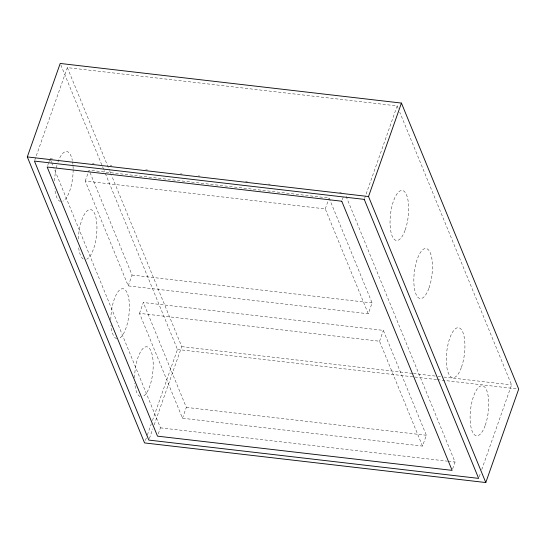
<?xml version="1.0" encoding="UTF-8"?>
<svg xmlns="http://www.w3.org/2000/svg" width="546" height="546" viewBox="0 0 546 546"><rect width="100%" height="100%" fill="white"/><g stroke="black" fill="none" stroke-linecap="round" stroke-linejoin="round"><path stroke-width="0.41" stroke-dasharray="2.73 2.05" d="M34.719 160.278L67.356 67.615L397.167 105.917L398.136 108.279M47.686 165.493L48.751 162.462M49.017 161.712L49.549 160.196M85.244 181.019L89.066 170.175L329.088 198.048L372.085 302.921L368.27 313.773L128.242 285.892L85.244 181.019L325.266 208.9L368.27 313.773M128.242 285.892L132.064 275.048L89.708 171.751M139.503 313.363L143.325 302.518L383.347 330.391L426.344 435.264L422.529 446.109L182.5 418.236L139.503 313.363L379.531 341.236L422.529 446.109M145.407 440.526L147.099 435.735M147.379 434.937L151.317 423.751M152.443 420.557L177.477 349.46L104.149 170.605M149.399 438.486L152.771 428.897M154.177 424.904L181.75 346.621L111.623 175.594M158.306 433.893L160.435 427.839L53.644 167.363M182.5 418.236L186.322 407.391L143.325 302.518M325.266 208.9L329.088 198.048M342.294 199.706L343.359 196.683M364.537 198.58L397.167 105.917M379.531 341.236L383.347 330.391M452.648 468.864L455.043 462.053L345.659 195.263M479.211 476.788L480.617 472.795M481.743 469.601L511.561 384.923L399.754 112.223M50.082 158.681L52.621 158.982M92.41 163.602L94.103 163.793M110.19 165.663L111.882 165.861M145.748 169.792L147.44 169.99M180.453 173.826L182.146 174.024M198.232 175.887L199.925 176.085M245.639 181.395L247.331 181.593M268.495 184.05L270.188 184.248M339.612 192.308L341.305 192.506M132.064 275.048L372.085 302.921M181.75 346.621L412.619 373.43M413.458 373.532L437.141 376.283M437.988 376.378L440.526 376.672M443.905 377.068L511.561 384.923M177.477 349.46L436.568 379.552M437.414 379.647L517.007 388.888M186.322 407.391L426.344 435.264M160.435 427.839L447.427 461.172M448.273 461.268L455.043 462.053M67.356 67.615L109.364 170.072M109.685 170.864L111.302 174.802M60.859 65.022L102.211 165.875M102.532 166.666L103.822 169.82M50.403 159.473L51.379 161.841M51.699 162.633L53.317 166.578M134.589 377.743A25.177 8.913 -83.4 0 1 144.444 347.365A25.177 8.913 -83.4 0 1 153.187 366.919A25.177 8.913 -83.4 0 1 142.956 396.457M140.035 396.546A25.177 8.913 -83.4 0 1 134.766 383.217M57.951 162.162A25.177 8.913 -83.4 0 1 72.331 160.428M72.598 161.896A25.177 8.913 -83.4 0 1 72.898 164.278M73.034 165.936A25.177 8.913 -83.4 0 1 73.15 168.987M73.15 169.779A25.177 8.913 -83.4 0 1 62.892 201.167M60.524 201.454A25.177 8.913 -83.4 0 1 54.777 188.759M54.566 180.863A25.177 8.913 -83.4 0 1 55.938 169.506M56.279 167.956A25.177 8.913 -83.4 0 1 57.269 164.237M78.371 238.916A25.177 8.913 -83.4 0 1 88.582 209.917A25.177 8.913 -83.4 0 1 96.908 230.228A25.177 8.913 -83.4 0 1 86.691 259.227M83.217 259.009A25.177 8.913 -83.4 0 1 78.576 246.812M110.79 319.69A25.177 8.913 -83.4 0 1 120.639 289.305A25.177 8.913 -83.4 0 1 129.388 308.865A25.177 8.913 -83.4 0 1 119.158 338.397M116.789 338.684A25.177 8.913 -83.4 0 1 110.968 325.163M485.305 425.129A25.177 8.913 -83.4 0 0 482.732 385.831A25.177 8.913 -83.4 0 0 470.222 421.348A25.177 8.913 -83.4 0 0 485.305 425.129M461.507 367.069A25.177 8.913 -83.4 0 0 458.927 327.777A25.177 8.913 -83.4 0 0 446.423 363.295A25.177 8.913 -83.4 0 0 461.507 367.069M405.241 229.839A25.177 8.913 -83.4 0 0 402.661 190.547A25.177 8.913 -83.4 0 0 390.158 226.064A25.177 8.913 -83.4 0 0 405.241 229.839M429.04 287.899A25.177 8.913 -83.4 0 0 426.467 248.601A25.177 8.913 -83.4 0 0 413.957 284.118A25.177 8.913 -83.4 0 0 429.04 287.899"/><path stroke-width="0.82" d="M27.3 156.914L60.21 63.452L401.433 103.078L518.7 389.086L485.79 482.548L144.567 442.922L27.3 156.914L368.523 196.54L485.79 482.548M368.523 196.54L401.433 103.078M364.25 199.379L34.439 161.077L148.833 440.083L478.644 478.385L364.25 199.379M341.762 201.221L47.154 167.008L157.507 436.158L452.115 470.372L341.762 201.221"/></g></svg>
